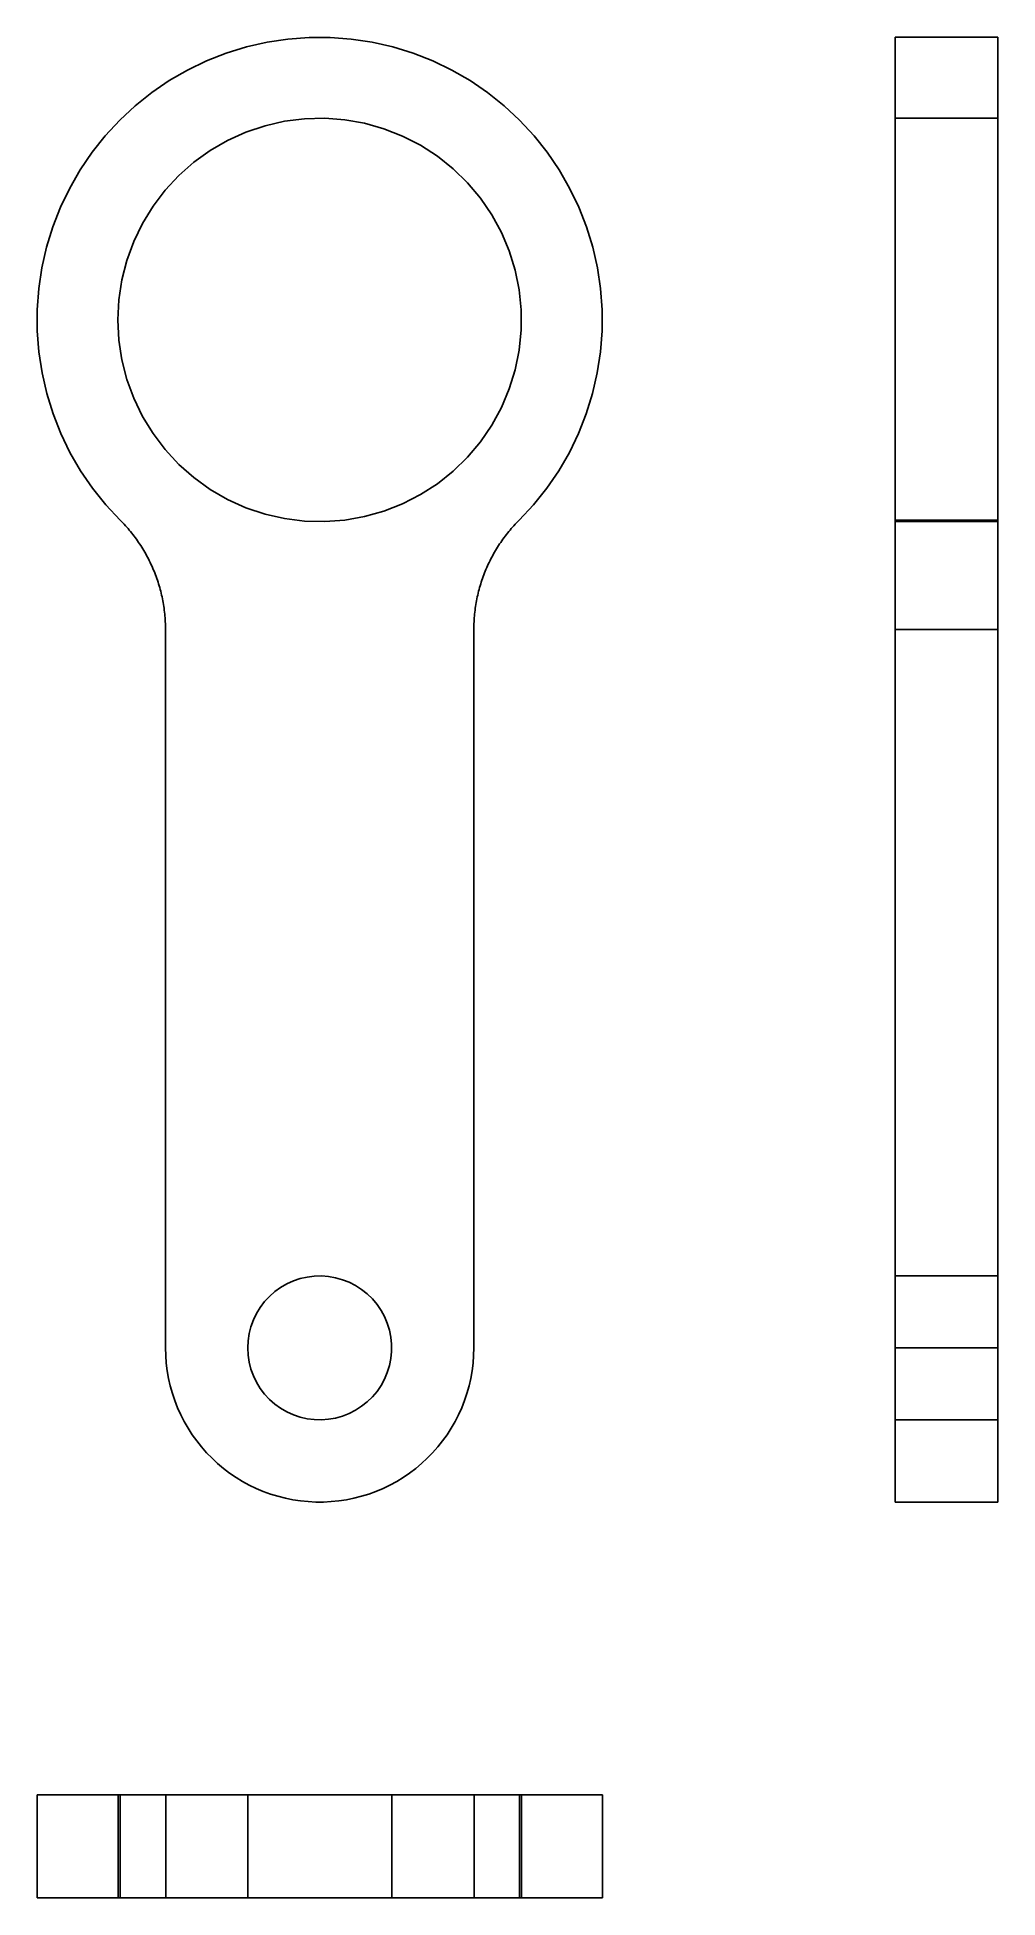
# Model space of a CAD drawing. Extents: x 0 to 0.9, y 0 to 1.75.
import ezdxf

# ---------------------------------------------------------------- set-up
doc = ezdxf.new("R2010")
doc.units = 0
doc.linetypes.add('HIDDEN', pattern=[0.068952, 0.045991, -0.022961])
for name, color, linetype in [('FRONT', 7, 'CONTINUOUS'), ('LEFT', 7, 'CONTINUOUS'), ('LEFT_HID', 7, 'HIDDEN'), ('TOP', 7, 'CONTINUOUS'), ('TOP_HID', 7, 'HIDDEN')]:
    doc.layers.add(name, color=color, linetype=linetype)

msp = doc.modelspace()

# ---------------------------------------------------------------- linework, layer by layer
at = {"layer": 'FRONT'}
for p, q in [((0.177995, 1.736612), (0.159457, 1.72933)), ((0.197025, 1.742486), (0.177995, 1.736612)), ((0.216442, 1.746921), (0.197025, 1.742486)), ((0.236135, 1.749892), (0.216442, 1.746921)), ((0.255996, 1.751381), (0.236135, 1.749892)), ((0.275912, 1.751381), (0.255996, 1.751381)), ((0.295773, 1.749892), (0.275912, 1.751381)), ((0.315466, 1.746921), (0.295773, 1.749892)), ((0.334883, 1.742486), (0.315466, 1.746921)), ((0.353913, 1.736612), (0.334883, 1.742486)), ((0.37245, 1.72933), (0.353913, 1.736612)), ((0.141516, 1.720683), (0.124272, 1.710718)), ((0.159457, 1.72933), (0.141516, 1.720683)), ((0.390392, 1.720683), (0.37245, 1.72933)), ((0.407636, 1.710718), (0.390392, 1.720683)), ((0.107821, 1.699492), (0.092256, 1.687066)), ((0.124272, 1.710718), (0.107821, 1.699492)), ((0.424087, 1.699492), (0.407636, 1.710718)), ((0.439652, 1.687066), (0.424087, 1.699492)), ((0.092256, 1.687066), (0.077664, 1.673512)), ((0.454244, 1.673512), (0.439652, 1.687066)), ((0.077664, 1.673512), (0.064126, 1.658904)), ((0.214516, 1.66826), (0.196569, 1.66223)), ((0.232975, 1.672473), (0.214516, 1.66826)), ((0.251761, 1.674827), (0.232975, 1.672473)), ((0.270689, 1.675299), (0.251761, 1.674827)), ((0.289569, 1.673884), (0.270689, 1.675299)), ((0.308215, 1.670596), (0.289569, 1.673884)), ((0.326441, 1.665469), (0.308215, 1.670596)), ((0.344065, 1.658551), (0.326441, 1.665469)), ((0.467782, 1.658904), (0.454244, 1.673512)), ((0.064126, 1.658904), (0.051719, 1.643324)), ((0.179311, 1.654443), (0.162914, 1.644976)), ((0.196569, 1.66223), (0.179311, 1.654443)), ((0.360914, 1.649914), (0.344065, 1.658551)), ((0.376818, 1.639641), (0.360914, 1.649914)), ((0.480189, 1.643324), (0.467782, 1.658904)), ((0.051719, 1.643324), (0.040511, 1.626861)), ((0.147541, 1.633924), (0.133345, 1.621396)), ((0.162914, 1.644976), (0.147541, 1.633924)), ((0.391621, 1.627837), (0.376818, 1.639641)), ((0.491397, 1.626861), (0.480189, 1.643324)), ((0.040511, 1.626861), (0.030566, 1.609605)), ((0.133345, 1.621396), (0.120467, 1.607517)), ((0.405175, 1.614617), (0.391621, 1.627837)), ((0.417345, 1.600113), (0.405175, 1.614617)), ((0.501342, 1.609605), (0.491397, 1.626861)), ((0.030566, 1.609605), (0.02194, 1.591654)), ((0.120467, 1.607517), (0.109035, 1.592424)), ((0.42801, 1.584469), (0.417345, 1.600113)), ((0.509968, 1.591654), (0.501342, 1.609605)), ((0.02194, 1.591654), (0.01468, 1.573108)), ((0.109035, 1.592424), (0.099163, 1.576268)), ((0.437065, 1.567842), (0.42801, 1.584469)), ((0.517228, 1.573108), (0.509968, 1.591654)), ((0.01468, 1.573108), (0.008827, 1.554071)), ((0.090948, 1.55921), (0.084472, 1.541418)), ((0.099163, 1.576268), (0.090948, 1.55921)), ((0.44442, 1.550395), (0.437065, 1.567842)), ((0.523081, 1.554071), (0.517228, 1.573108)), ((0.008827, 1.554071), (0.004414, 1.534649)), ((0.45, 1.532303), (0.44442, 1.550395)), ((0.527493, 1.534649), (0.523081, 1.554071)), ((0.004414, 1.534649), (0.001467, 1.514952)), ((0.084472, 1.541418), (0.0798, 1.523071)), ((0.453752, 1.513745), (0.45, 1.532303)), ((0.530441, 1.514952), (0.527493, 1.534649)), ((0.001467, 1.514952), (0, 1.49509)), ((0.0798, 1.523071), (0.076978, 1.504349)), ((0.455637, 1.494905), (0.453752, 1.513745)), ((0.531908, 1.49509), (0.530441, 1.514952)), ((0, 1.49509), (0.000023, 1.475174)), ((0.076978, 1.504349), (0.076035, 1.485439)), ((0.455637, 1.475972), (0.455637, 1.494905)), ((0.531885, 1.475174), (0.531908, 1.49509)), ((0.000023, 1.475174), (0.001535, 1.455315)), ((0.076035, 1.485439), (0.076978, 1.466529)), ((0.453752, 1.457133), (0.455637, 1.475972)), ((0.530372, 1.455315), (0.531885, 1.475174)), ((0.001535, 1.455315), (0.004529, 1.435625)), ((0.076978, 1.466529), (0.0798, 1.447807)), ((0.45, 1.438575), (0.453752, 1.457133)), ((0.527379, 1.435625), (0.530372, 1.455315)), ((0.0798, 1.447807), (0.084472, 1.429459)), ((0.44442, 1.420483), (0.45, 1.438575)), ((0.004529, 1.435625), (0.008986, 1.416214)), ((0.084472, 1.429459), (0.090948, 1.411667)), ((0.437065, 1.403036), (0.44442, 1.420483)), ((0.522922, 1.416214), (0.527379, 1.435625)), ((0.008986, 1.416214), (0.014883, 1.39719)), ((0.090948, 1.411667), (0.099163, 1.394609)), ((0.42801, 1.386408), (0.437065, 1.403036)), ((0.517025, 1.39719), (0.522922, 1.416214)), ((0.014883, 1.39719), (0.022185, 1.378661)), ((0.099163, 1.394609), (0.109035, 1.378453)), ((0.417345, 1.370765), (0.42801, 1.386408)), ((0.509722, 1.378661), (0.517025, 1.39719)), ((0.022185, 1.378661), (0.030853, 1.36073)), ((0.109035, 1.378453), (0.120467, 1.363361)), ((0.405175, 1.356261), (0.417345, 1.370765)), ((0.501054, 1.36073), (0.509722, 1.378661)), ((0.030853, 1.36073), (0.040838, 1.343497)), ((0.120467, 1.363361), (0.133345, 1.349482)), ((0.133345, 1.349482), (0.147541, 1.336954)), ((0.391621, 1.343041), (0.405175, 1.356261)), ((0.49107, 1.343497), (0.501054, 1.36073)), ((0.040838, 1.343497), (0.052084, 1.327059)), ((0.147541, 1.336954), (0.162914, 1.325902)), ((0.360914, 1.320964), (0.376818, 1.331236)), ((0.376818, 1.331236), (0.391621, 1.343041)), ((0.479824, 1.327059), (0.49107, 1.343497)), ((0.052084, 1.327059), (0.064527, 1.311508)), ((0.162914, 1.325902), (0.179311, 1.316435)), ((0.179311, 1.316435), (0.196569, 1.308648)), ((0.344065, 1.312326), (0.360914, 1.320964)), ((0.467381, 1.311508), (0.479824, 1.327059)), ((0.064527, 1.311508), (0.078098, 1.296932)), ((0.078098, 1.296932), (0.079375, 1.295644)), ((0.196569, 1.308648), (0.214516, 1.302618)), ((0.214516, 1.302618), (0.232975, 1.298405)), ((0.232975, 1.298405), (0.251761, 1.29605)), ((0.270689, 1.295578), (0.289569, 1.296993)), ((0.289569, 1.296993), (0.308215, 1.300281)), ((0.308215, 1.300281), (0.326441, 1.305409)), ((0.326441, 1.305409), (0.344065, 1.312326)), ((0.452533, 1.295644), (0.45381, 1.296932)), ((0.45381, 1.296932), (0.467381, 1.311508)), ((0.079375, 1.295644), (0.080635, 1.29434)), ((0.080635, 1.29434), (0.081879, 1.29302)), ((0.081879, 1.29302), (0.083107, 1.291685)), ((0.083107, 1.291685), (0.084318, 1.290334)), ((0.084318, 1.290334), (0.085511, 1.288969)), ((0.085511, 1.288969), (0.086688, 1.287589)), ((0.086688, 1.287589), (0.087847, 1.286194)), ((0.087847, 1.286194), (0.088989, 1.284785)), ((0.088989, 1.284785), (0.090113, 1.283361)), ((0.090113, 1.283361), (0.091219, 1.281924)), ((0.091219, 1.281924), (0.092307, 1.280473)), ((0.092307, 1.280473), (0.093377, 1.279009)), ((0.093377, 1.279009), (0.094428, 1.277531)), ((0.251761, 1.29605), (0.270689, 1.295578)), ((0.437479, 1.277531), (0.438531, 1.279009)), ((0.438531, 1.279009), (0.439601, 1.280473)), ((0.439601, 1.280473), (0.440689, 1.281924)), ((0.440689, 1.281924), (0.441795, 1.283361)), ((0.441795, 1.283361), (0.442919, 1.284785)), ((0.442919, 1.284785), (0.444061, 1.286194)), ((0.444061, 1.286194), (0.44522, 1.287589)), ((0.44522, 1.287589), (0.446397, 1.288969)), ((0.446397, 1.288969), (0.44759, 1.290334)), ((0.44759, 1.290334), (0.448801, 1.291685)), ((0.448801, 1.291685), (0.450028, 1.29302)), ((0.450028, 1.29302), (0.451272, 1.29434)), ((0.451272, 1.29434), (0.452533, 1.295644)), ((0.094428, 1.277531), (0.095461, 1.27604)), ((0.095461, 1.27604), (0.096476, 1.274537)), ((0.096476, 1.274537), (0.097471, 1.27302)), ((0.097471, 1.27302), (0.098447, 1.271492)), ((0.098447, 1.271492), (0.099405, 1.269952)), ((0.099405, 1.269952), (0.100343, 1.268399)), ((0.100343, 1.268399), (0.101261, 1.266835)), ((0.101261, 1.266835), (0.10216, 1.26526)), ((0.10216, 1.26526), (0.103039, 1.263674)), ((0.103039, 1.263674), (0.103898, 1.262076)), ((0.103898, 1.262076), (0.104737, 1.260469)), ((0.427171, 1.260469), (0.42801, 1.262076)), ((0.42801, 1.262076), (0.428869, 1.263674)), ((0.428869, 1.263674), (0.429748, 1.26526)), ((0.429748, 1.26526), (0.430647, 1.266835)), ((0.430647, 1.266835), (0.431565, 1.268399)), ((0.431565, 1.268399), (0.432503, 1.269952)), ((0.432503, 1.269952), (0.43346, 1.271492)), ((0.43346, 1.271492), (0.434437, 1.27302)), ((0.434437, 1.27302), (0.435432, 1.274537)), ((0.435432, 1.274537), (0.436446, 1.27604)), ((0.436446, 1.27604), (0.437479, 1.277531)), ((0.104737, 1.260469), (0.105556, 1.25885)), ((0.105556, 1.25885), (0.106355, 1.257222)), ((0.106355, 1.257222), (0.107133, 1.255584)), ((0.107133, 1.255584), (0.107891, 1.253936)), ((0.107891, 1.253936), (0.108628, 1.252279)), ((0.108628, 1.252279), (0.109344, 1.250613)), ((0.109344, 1.250613), (0.11004, 1.248938)), ((0.11004, 1.248938), (0.110714, 1.247254)), ((0.110714, 1.247254), (0.111368, 1.245563)), ((0.111368, 1.245563), (0.112, 1.243863)), ((0.112, 1.243863), (0.112611, 1.242155)), ((0.419297, 1.242155), (0.419908, 1.243863)), ((0.419908, 1.243863), (0.42054, 1.245563)), ((0.42054, 1.245563), (0.421193, 1.247254)), ((0.421193, 1.247254), (0.421868, 1.248938)), ((0.421868, 1.248938), (0.422563, 1.250613)), ((0.422563, 1.250613), (0.42328, 1.252279)), ((0.42328, 1.252279), (0.424017, 1.253936)), ((0.424017, 1.253936), (0.424775, 1.255584)), ((0.424775, 1.255584), (0.425553, 1.257222)), ((0.425553, 1.257222), (0.426352, 1.25885)), ((0.426352, 1.25885), (0.427171, 1.260469)), ((0.112611, 1.242155), (0.113201, 1.24044)), ((0.113201, 1.24044), (0.113769, 1.238718)), ((0.113769, 1.238718), (0.114315, 1.236988)), ((0.114315, 1.236988), (0.11484, 1.235252)), ((0.11484, 1.235252), (0.115343, 1.23351)), ((0.115343, 1.23351), (0.115825, 1.231761)), ((0.115825, 1.231761), (0.116284, 1.230007)), ((0.116284, 1.230007), (0.116722, 1.228247)), ((0.116722, 1.228247), (0.117137, 1.226481)), ((0.117137, 1.226481), (0.117531, 1.224711)), ((0.414377, 1.224711), (0.414771, 1.226481)), ((0.414771, 1.226481), (0.415186, 1.228247)), ((0.415186, 1.228247), (0.415624, 1.230007)), ((0.415624, 1.230007), (0.416083, 1.231761)), ((0.416083, 1.231761), (0.416565, 1.23351)), ((0.416565, 1.23351), (0.417068, 1.235252)), ((0.417068, 1.235252), (0.417593, 1.236988)), ((0.417593, 1.236988), (0.418139, 1.238718)), ((0.418139, 1.238718), (0.418707, 1.24044)), ((0.418707, 1.24044), (0.419297, 1.242155)), ((0.117531, 1.224711), (0.117902, 1.222935)), ((0.117902, 1.222935), (0.118251, 1.221156)), ((0.118251, 1.221156), (0.118578, 1.219372)), ((0.118578, 1.219372), (0.118882, 1.217584)), ((0.118882, 1.217584), (0.119164, 1.215792)), ((0.119164, 1.215792), (0.119424, 1.213997)), ((0.119424, 1.213997), (0.119661, 1.212199)), ((0.119661, 1.212199), (0.119876, 1.210398)), ((0.119876, 1.210398), (0.120068, 1.208595)), ((0.41184, 1.208595), (0.412032, 1.210398)), ((0.412032, 1.210398), (0.412247, 1.212199)), ((0.412247, 1.212199), (0.412484, 1.213997)), ((0.412484, 1.213997), (0.412744, 1.215792)), ((0.412744, 1.215792), (0.413026, 1.217584)), ((0.413026, 1.217584), (0.41333, 1.219372)), ((0.41333, 1.219372), (0.413657, 1.221156)), ((0.413657, 1.221156), (0.414006, 1.222935)), ((0.414006, 1.222935), (0.414377, 1.224711)), ((0.120068, 1.208595), (0.120238, 1.206789)), ((0.120238, 1.206789), (0.120385, 1.204981)), ((0.120385, 1.204981), (0.120509, 1.203172)), ((0.120509, 1.203172), (0.120611, 1.201361)), ((0.120611, 1.201361), (0.120691, 1.199549)), ((0.120691, 1.199549), (0.120747, 1.197737)), ((0.120747, 1.197737), (0.120781, 1.195923)), ((0.120781, 1.195923), (0.120793, 1.19411)), ((0.120793, 1.19411), (0.120793, 1.001568)), ((0.411115, 1.19411), (0.411127, 1.195923)), ((0.411115, 1.001568), (0.411115, 1.19411)), ((0.411127, 1.195923), (0.411161, 1.197737)), ((0.411161, 1.197737), (0.411217, 1.199549)), ((0.411217, 1.199549), (0.411296, 1.201361)), ((0.411296, 1.201361), (0.411398, 1.203172)), ((0.411398, 1.203172), (0.411523, 1.204981)), ((0.411523, 1.204981), (0.41167, 1.206789)), ((0.41167, 1.206789), (0.41184, 1.208595)), ((0.120793, 1.001568), (0.120793, 0.517697)), ((0.411115, 0.517697), (0.411115, 1.001568)), ((0.241205, 0.580756), (0.235049, 0.577978)), ((0.247607, 0.582907), (0.241205, 0.580756)), ((0.254191, 0.58441), (0.247607, 0.582907)), ((0.260892, 0.585249), (0.254191, 0.58441)), ((0.267643, 0.585418), (0.260892, 0.585249)), ((0.274377, 0.584913), (0.267643, 0.585418)), ((0.281028, 0.58374), (0.274377, 0.584913)), ((0.287529, 0.581911), (0.281028, 0.58374)), ((0.293815, 0.579444), (0.287529, 0.581911)), ((0.299825, 0.576363), (0.293815, 0.579444)), ((0.214061, 0.56124), (0.209983, 0.555857)), ((0.218654, 0.566191), (0.214061, 0.56124)), ((0.223718, 0.57066), (0.218654, 0.566191)), ((0.229201, 0.574602), (0.223718, 0.57066)), ((0.235049, 0.577978), (0.229201, 0.574602)), ((0.305498, 0.572699), (0.299825, 0.576363)), ((0.310778, 0.568488), (0.305498, 0.572699)), ((0.315612, 0.563773), (0.310778, 0.568488)), ((0.319953, 0.5586), (0.315612, 0.563773)), ((0.203531, 0.54401), (0.201222, 0.537664)), ((0.206461, 0.550095), (0.203531, 0.54401)), ((0.209983, 0.555857), (0.206461, 0.550095)), ((0.323757, 0.55302), (0.319953, 0.5586)), ((0.326987, 0.547089), (0.323757, 0.55302)), ((0.329611, 0.540866), (0.326987, 0.547089)), ((0.199555, 0.53112), (0.198549, 0.524442)), ((0.201222, 0.537664), (0.199555, 0.53112)), ((0.331601, 0.534413), (0.329611, 0.540866)), ((0.332939, 0.527793), (0.331601, 0.534413)), ((0.333612, 0.521073), (0.332939, 0.527793)), ((0.120793, 0.517697), (0.120973, 0.510461)), ((0.120973, 0.510461), (0.121514, 0.503243)), ((0.198549, 0.524442), (0.198212, 0.517697)), ((0.198212, 0.517697), (0.198549, 0.510952)), ((0.198549, 0.510952), (0.199555, 0.504274)), ((0.332939, 0.5076), (0.333612, 0.51432)), ((0.333612, 0.51432), (0.333612, 0.521073)), ((0.410394, 0.503243), (0.410935, 0.510461)), ((0.410935, 0.510461), (0.411115, 0.517697)), ((0.121514, 0.503243), (0.122414, 0.496062)), ((0.122414, 0.496062), (0.123671, 0.488934)), ((0.199555, 0.504274), (0.201222, 0.49773)), ((0.201222, 0.49773), (0.203531, 0.491383)), ((0.203531, 0.491383), (0.206461, 0.485299)), ((0.326987, 0.488305), (0.329611, 0.494528)), ((0.329611, 0.494528), (0.331601, 0.500981)), ((0.331601, 0.500981), (0.332939, 0.5076)), ((0.408237, 0.488934), (0.409494, 0.496062)), ((0.409494, 0.496062), (0.410394, 0.503243)), ((0.123671, 0.488934), (0.125281, 0.481877)), ((0.125281, 0.481877), (0.127242, 0.47491)), ((0.127242, 0.47491), (0.129547, 0.468049)), ((0.206461, 0.485299), (0.209983, 0.479536)), ((0.209983, 0.479536), (0.214061, 0.474153)), ((0.214061, 0.474153), (0.218654, 0.469203)), ((0.315612, 0.471621), (0.319953, 0.476794)), ((0.319953, 0.476794), (0.323757, 0.482374)), ((0.323757, 0.482374), (0.326987, 0.488305)), ((0.402361, 0.468049), (0.404666, 0.47491)), ((0.404666, 0.47491), (0.406626, 0.481877)), ((0.406626, 0.481877), (0.408237, 0.488934)), ((0.129547, 0.468049), (0.132191, 0.461311)), ((0.132191, 0.461311), (0.135168, 0.454714)), ((0.218654, 0.469203), (0.223718, 0.464734)), ((0.223718, 0.464734), (0.229201, 0.460792)), ((0.229201, 0.460792), (0.235049, 0.457415)), ((0.235049, 0.457415), (0.241205, 0.454638)), ((0.287529, 0.453482), (0.293815, 0.45595)), ((0.293815, 0.45595), (0.299825, 0.459031)), ((0.299825, 0.459031), (0.305498, 0.462695)), ((0.305498, 0.462695), (0.310778, 0.466905)), ((0.310778, 0.466905), (0.315612, 0.471621)), ((0.39674, 0.454714), (0.399717, 0.461311)), ((0.399717, 0.461311), (0.402361, 0.468049)), ((0.135168, 0.454714), (0.13847, 0.448273)), ((0.13847, 0.448273), (0.142089, 0.442005)), ((0.142089, 0.442005), (0.146016, 0.435925)), ((0.241205, 0.454638), (0.247607, 0.452487)), ((0.247607, 0.452487), (0.254191, 0.450984)), ((0.254191, 0.450984), (0.260892, 0.450144)), ((0.260892, 0.450144), (0.267643, 0.449976)), ((0.267643, 0.449976), (0.274377, 0.450481)), ((0.274377, 0.450481), (0.281028, 0.451653)), ((0.281028, 0.451653), (0.287529, 0.453482)), ((0.385892, 0.435925), (0.389819, 0.442005)), ((0.389819, 0.442005), (0.393438, 0.448273)), ((0.393438, 0.448273), (0.39674, 0.454714)), ((0.146016, 0.435925), (0.150241, 0.430048)), ((0.150241, 0.430048), (0.154754, 0.424389)), ((0.154754, 0.424389), (0.159543, 0.418962)), ((0.372365, 0.418962), (0.377154, 0.424389)), ((0.377154, 0.424389), (0.381667, 0.430048)), ((0.381667, 0.430048), (0.385892, 0.435925)), ((0.159543, 0.418962), (0.164597, 0.413781)), ((0.164597, 0.413781), (0.169903, 0.408858)), ((0.169903, 0.408858), (0.175447, 0.404205)), ((0.175447, 0.404205), (0.181217, 0.399835)), ((0.350691, 0.399835), (0.35646, 0.404205)), ((0.35646, 0.404205), (0.362005, 0.408858)), ((0.362005, 0.408858), (0.367311, 0.413781)), ((0.367311, 0.413781), (0.372365, 0.418962)), ((0.181217, 0.399835), (0.187197, 0.395758)), ((0.187197, 0.395758), (0.193373, 0.391983)), ((0.193373, 0.391983), (0.19973, 0.388522)), ((0.19973, 0.388522), (0.206251, 0.385381)), ((0.206251, 0.385381), (0.212921, 0.38257)), ((0.318987, 0.38257), (0.325657, 0.385381)), ((0.325657, 0.385381), (0.332178, 0.388522)), ((0.332178, 0.388522), (0.338535, 0.391983)), ((0.338535, 0.391983), (0.344711, 0.395758)), ((0.344711, 0.395758), (0.350691, 0.399835)), ((0.212921, 0.38257), (0.219722, 0.380094)), ((0.219722, 0.380094), (0.226638, 0.377961)), ((0.226638, 0.377961), (0.233652, 0.376175)), ((0.233652, 0.376175), (0.240747, 0.374741)), ((0.240747, 0.374741), (0.247904, 0.373662)), ((0.247904, 0.373662), (0.255106, 0.372941)), ((0.255106, 0.372941), (0.262335, 0.372581)), ((0.262335, 0.372581), (0.269573, 0.372581)), ((0.269573, 0.372581), (0.276802, 0.372941)), ((0.276802, 0.372941), (0.284004, 0.373662)), ((0.284004, 0.373662), (0.291161, 0.374741)), ((0.291161, 0.374741), (0.298255, 0.376175)), ((0.298255, 0.376175), (0.305269, 0.377961)), ((0.305269, 0.377961), (0.312186, 0.380094)), ((0.312186, 0.380094), (0.318987, 0.38257))]:
    msp.add_line(p, q, dxfattribs=at)
at = {"layer": 'LEFT'}
for p, q in [((0.807714, 1.751613), (0.807714, 1.296977)), ((0.904488, 1.751613), (0.807714, 1.751613)), ((0.904488, 1.751613), (0.904488, 1.296977)), ((0.807714, 1.296977), (0.807714, 1.194155)), ((0.807714, 1.296977), (0.904488, 1.296977)), ((0.904488, 1.296977), (0.904488, 1.194155)), ((0.807714, 1.194155), (0.807714, 1.001613)), ((0.807714, 1.194155), (0.904488, 1.194155)), ((0.904488, 1.194155), (0.904488, 1.001613)), ((0.807714, 1.001613), (0.807714, 0.517742)), ((0.904488, 1.001613), (0.904488, 0.517742)), ((0.807714, 0.517742), (0.807714, 0.372581)), ((0.807714, 0.517742), (0.904488, 0.517742)), ((0.904488, 0.517742), (0.904488, 0.372581)), ((0.904488, 0.372581), (0.807714, 0.372581))]:
    msp.add_line(p, q, dxfattribs=at)
at = {"layer": 'LEFT_HID', "linetype": 'HIDDEN'}
for p, q in [((0.807714, 1.295565), (0.807714, 1.675403)), ((0.807714, 1.675403), (0.807714, 1.485484)), ((0.904488, 1.675403), (0.807714, 1.675403)), ((0.904488, 1.295565), (0.904488, 1.675403)), ((0.904488, 1.675403), (0.904488, 1.485484)), ((0.807714, 1.485484), (0.807714, 1.295565)), ((0.904488, 1.485484), (0.904488, 1.295565)), ((0.904488, 1.295565), (0.807714, 1.295565)), ((0.807714, 0.45), (0.807714, 0.585484)), ((0.807714, 0.585484), (0.807714, 0.517742)), ((0.904488, 0.585484), (0.807714, 0.585484)), ((0.904488, 0.45), (0.904488, 0.585484)), ((0.904488, 0.585484), (0.904488, 0.517742)), ((0.807714, 0.517742), (0.807714, 0.45)), ((0.904488, 0.517742), (0.904488, 0.45)), ((0.904488, 0.45), (0.807714, 0.45))]:
    msp.add_line(p, q, dxfattribs=at)
at = {"layer": 'TOP'}
for p, q in [((0.532258, 0.096774), (0, 0.096774)), ((0, 0), (0, 0.096774)), ((0.532258, 0), (0.532258, 0.096774)), ((0.532258, 0), (0, 0))]:
    msp.add_line(p, q, dxfattribs=at)
at = {"layer": 'TOP_HID', "linetype": 'HIDDEN'}
for p, q in [((0, 0.096774), (0.078273, 0.096774)), ((0.07621, 0.096774), (0.456048, 0.096774)), ((0.456048, 0.096774), (0.07621, 0.096774)), ((0.07621, 0.096774), (0.07621, 0)), ((0.078273, 0.096774), (0.120968, 0.096774)), ((0.078273, 0.096774), (0.078273, 0)), ((0.120968, 0.096774), (0.120968, 0)), ((0.120968, 0.096774), (0.120968, 0)), ((0.120968, 0.096774), (0.120968, 0)), ((0.120968, 0.096774), (0.41129, 0.096774)), ((0.198387, 0.096774), (0.333871, 0.096774)), ((0.333871, 0.096774), (0.198387, 0.096774)), ((0.198387, 0.096774), (0.198387, 0)), ((0.333871, 0), (0.333871, 0.096774)), ((0.41129, 0.096774), (0.41129, 0)), ((0.41129, 0.096774), (0.41129, 0)), ((0.41129, 0.096774), (0.41129, 0)), ((0.41129, 0.096774), (0.453985, 0.096774)), ((0.453985, 0.096774), (0.532258, 0.096774)), ((0.453985, 0.096774), (0.453985, 0)), ((0.456048, 0), (0.456048, 0.096774)), ((0, 0), (0.078273, 0)), ((0.07621, 0), (0.456048, 0)), ((0.456048, 0), (0.07621, 0)), ((0.078273, 0), (0.120968, 0)), ((0.120968, 0), (0.41129, 0)), ((0.198387, 0), (0.333871, 0)), ((0.333871, 0), (0.198387, 0)), ((0.41129, 0), (0.453985, 0)), ((0.453985, 0), (0.532258, 0))]:
    msp.add_line(p, q, dxfattribs=at)

doc.saveas('drawing.dxf')
